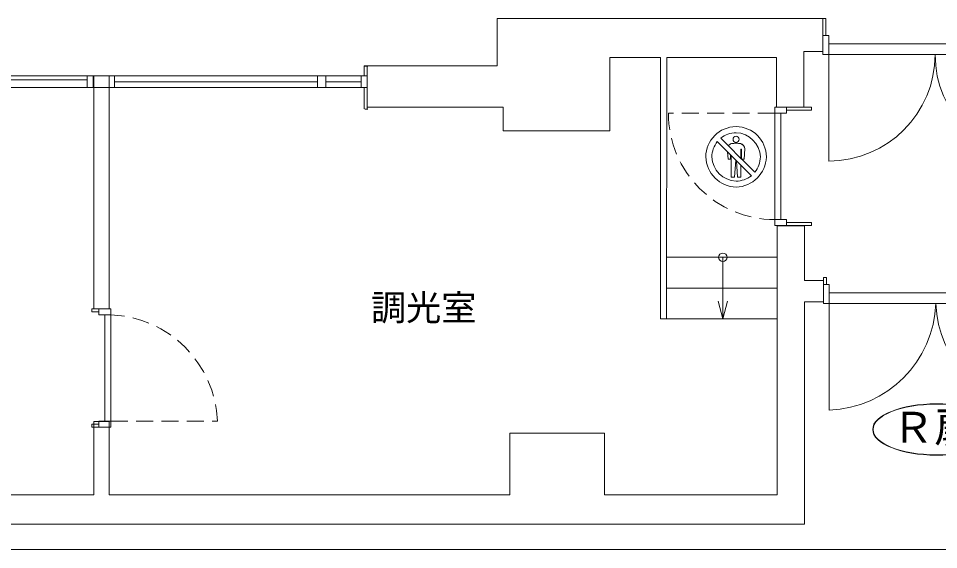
# Model space of a CAD drawing. Units: millimetres on the paper. Extents: x -1 to 279, y -216 to -20.
# Drawn here: x 116.5 to 181.9, y -216.3 to -178.6 of the extents above; entities that cross this region are included whole.
import ezdxf
from ezdxf.enums import TextEntityAlignment as Align

# ---------------------------------------------------------------- set-up
doc = ezdxf.new("R2010")
doc.units = ezdxf.units.MM
doc.linetypes.add('DASHED1', pattern=[1.8, 1.2, -0.6])
for name, color, linetype, lineweight in [('0-F', 7, 'Continuous', 9), ('1-0', 7, 'DASHED1', 9), ('F-F', 7, 'Continuous', 9)]:
    doc.layers.add(name, color=color, linetype=linetype, lineweight=lineweight)
doc.styles.add('HGｺﾞｼｯｸE', font='')
doc.styles.get('HGｺﾞｼｯｸE').set_extended_font_data('HGｺﾞｼｯｸE')

msp = doc.modelspace()

# ---------------------------------------------------------------- linework, layer by layer
at = {"layer": '0-F'}
for p, q in [((173.652, -178.599), (173.862, -178.599)), ((173.652, -179.819), (173.652, -178.599)), ((173.862, -178.599), (173.862, -179.819)), ((173.652, -179.439), (173.652, -180.953)), ((173.652, -181.165), (173.652, -179.819)), ((174.073, -180.407), (174.073, -181.165)), ((189.21, -180.407), (174.073, -180.407)), ((174.073, -181.165), (173.652, -181.165)), ((174.073, -181.165), (174.073, -188.731)), ((141.064, -181.963), (141.275, -181.963)), ((141.064, -182.677), (141.064, -181.963)), ((141.104, -181.987), (141.313, -181.987)), ((141.275, -182.677), (141.275, -181.963)), ((140.855, -182.677), (85.351, -182.677)), ((121.386, -182.957), (107.153, -182.957)), ((121.386, -183.519), (121.386, -182.677)), ((121.806, -183.519), (121.806, -182.677)), ((123.32, -183.519), (123.32, -182.677)), ((137.743, -183.097), (123.32, -183.097)), ((137.743, -182.677), (137.743, -183.519)), ((138.332, -182.677), (138.332, -183.519)), ((138.332, -182.677), (138.332, -183.519)), ((140.855, -183.097), (138.332, -183.097)), ((138.332, -183.097), (138.332, -183.519)), ((140.855, -182.677), (140.855, -183.519)), ((140.855, -182.677), (140.855, -183.519)), ((141.275, -182.677), (140.855, -182.677)), ((140.855, -183.097), (140.855, -183.519)), ((141.275, -183.519), (141.275, -182.677)), ((141.275, -184.485), (141.275, -182.803)), ((140.855, -183.519), (85.351, -183.519)), ((140.855, -183.519), (141.275, -183.519)), ((141.064, -183.519), (141.064, -185.031)), ((141.275, -183.519), (141.275, -185.031)), ((141.313, -185.059), (141.104, -185.059)), ((170.246, -185.327), (170.246, -184.905)), ((170.246, -185.115), (170.246, -184.905)), ((171.087, -184.905), (170.246, -184.905)), ((170.793, -184.905), (172.306, -184.905)), ((171.087, -185.327), (171.087, -184.905)), ((171.087, -184.905), (172.853, -184.905)), ((171.087, -184.905), (171.087, -185.115)), ((172.853, -184.905), (172.853, -185.115)), ((171.087, -185.327), (170.246, -185.327)), ((170.666, -192.895), (170.666, -185.327)), ((171.087, -185.115), (172.853, -185.115)), ((166.403, -187.109), (166.944, -187.651)), ((168.064, -188.605), (168.103, -187.865)), ((171.087, -192.895), (171.087, -193.315)), ((170.246, -193.315), (170.246, -193.105)), ((170.793, -193.315), (172.306, -193.315)), ((171.087, -193.105), (171.087, -193.315)), ((171.087, -193.315), (172.853, -193.315)), ((162.554, -195.573), (170.418, -195.573)), ((166.549, -195.573), (166.549, -199.949)), ((173.697, -197.001), (173.911, -197.001)), ((173.697, -197.509), (173.697, -197.001)), ((173.911, -197.001), (173.911, -197.509)), ((162.553, -197.759), (170.418, -197.759)), ((173.697, -198.853), (173.697, -197.509)), ((174.119, -197.509), (174.119, -198.853)), ((166.549, -199.949), (166.211, -198.688)), ((166.549, -199.949), (166.887, -198.688)), ((121.711, -199.231), (122.216, -199.231)), ((121.711, -199.443), (121.711, -199.231)), ((122.216, -199.443), (121.711, -199.443)), ((123.058, -199.231), (122.216, -199.231)), ((122.216, -199.231), (122.216, -199.655)), ((123.058, -199.655), (123.058, -199.231)), ((174.119, -198.853), (173.697, -198.853)), ((174.119, -198.853), (189.261, -198.853)), ((174.119, -198.853), (174.119, -206.427)), ((122.216, -199.655), (123.058, -199.655)), ((122.216, -199.655), (123.058, -199.655)), ((122.639, -199.655), (122.639, -207.223)), ((123.058, -199.655), (123.058, -207.223)), ((162.552, -199.949), (170.418, -199.949)), ((122.216, -207.223), (123.058, -207.223)), ((123.058, -207.223), (122.216, -207.223)), ((122.216, -207.223), (122.216, -207.643)), ((123.058, -207.643), (123.058, -207.223)), ((121.711, -207.435), (121.711, -207.643)), ((122.216, -207.435), (121.711, -207.435)), ((121.711, -207.643), (122.216, -207.643)), ((122.216, -207.643), (123.058, -207.643))]:
    msp.add_line(p, q, dxfattribs=at)
at = {"layer": '0-F', "linetype": 'DASHED1'}
for p, q in [((170.246, -185.327), (162.678, -185.327)), ((123.058, -207.223), (130.63, -207.223))]:
    msp.add_line(p, q, dxfattribs=at)
at = {"layer": '0-F'}
for points in [[(141.275, -181.963), (150.525, -181.963), (150.525, -178.599), (173.652, -178.599), (173.652, -180.953), (172.306, -180.953), (172.306, -184.905), (170.372, -184.905), (170.372, -181.373), (162.561, -181.373), (162.552, -199.949), (162.132, -199.949), (162.129, -181.373), (158.515, -181.373), (158.515, -186.587), (150.946, -186.587), (150.946, -184.905), (141.275, -184.905)], [(141.275, -184.905), (150.946, -184.905), (150.946, -186.587), (158.515, -186.587), (158.515, -181.373), (162.129, -181.373), (162.132, -199.949), (162.552, -199.949), (162.561, -181.373), (170.372, -181.373), (170.372, -184.905), (172.306, -184.905), (172.306, -180.953), (173.652, -180.953), (173.652, -178.599), (150.525, -178.599), (150.525, -181.963), (141.275, -181.963)], [(121.839, -199.231), (121.839, -185.031), (121.842, -182.669), (122.936, -182.669), (122.936, -185.031), (122.936, -199.231)], [(121.842, -182.669), (121.839, -185.031), (121.839, -199.231), (122.936, -199.231), (122.936, -185.031), (122.936, -182.669)], [(167.095, -188.605), (167.095, -188.289), (166.894, -188.087), (166.922, -188.605)], [(167.836, -187.897), (167.836, -188.542), (167.889, -188.596), (167.889, -187.897)], [(167.385, -189.871), (167.47, -188.663), (167.149, -188.342), (167.149, -189.871)], [(167.6, -189.871), (167.836, -189.871), (167.836, -189.029), (167.519, -188.712)], [(167.898, -188.605), (167.889, -188.596), (167.889, -188.605)]]:
    msp.add_lwpolyline(points, close=True, dxfattribs=at)
for points in [[(173.862, -179.819), (173.652, -179.819), (174.073, -179.819)], [(174.073, -179.819), (174.073, -181.165), (189.21, -181.165)], [(171.087, -192.895), (170.246, -192.895), (170.246, -185.327)], [(167.6, -189.871), (167.519, -188.712), (167.47, -188.663), (167.385, -189.871), (167.149, -189.871), (167.149, -188.342), (167.095, -188.289), (167.095, -188.605), (166.922, -188.605), (166.894, -188.087), (166.16, -187.354)], [(166.944, -187.651), (167.836, -188.542), (167.836, -187.897), (167.889, -187.897), (167.889, -188.596), (167.898, -188.605), (168.064, -188.605)], [(167.17, -187.498), (167.492, -187.468), (167.814, -187.498)], [(168.103, -187.865), (168.064, -188.605), (167.898, -188.605), (168.826, -189.532)], [(168.581, -189.775), (167.836, -189.029), (167.836, -189.871), (167.6, -189.871)], [(170.246, -192.895), (170.246, -193.315), (171.087, -193.315)], [(76.251, -212.441), (121.839, -212.441), (121.839, -212.457), (121.839, -207.243), (122.936, -207.243), (122.936, -212.457), (122.936, -212.441), (151.405, -212.441), (151.405, -208.065), (158.138, -208.065), (158.138, -212.441), (170.418, -212.441), (170.418, -193.347), (172.353, -193.347), (172.353, -197.215), (173.697, -197.215), (173.697, -198.727), (172.353, -198.727), (172.353, -214.543), (39.615, -214.543)], [(76.251, -212.441), (121.839, -212.441), (121.839, -212.457), (121.839, -207.243), (122.936, -207.243), (122.936, -212.457), (122.936, -212.441), (151.405, -212.441), (151.405, -208.065), (158.138, -208.065), (158.138, -212.441), (170.418, -212.441), (170.418, -193.347), (172.353, -193.347), (172.353, -197.215), (173.697, -197.215), (173.697, -198.727), (172.353, -198.727), (172.353, -214.543), (39.615, -214.543)], [(171.087, -193.105), (172.853, -193.105), (172.853, -193.315)], [(173.911, -197.509), (173.697, -197.509), (174.119, -197.509)], [(189.261, -198.097), (174.119, -198.097), (174.119, -198.853)]]:
    msp.add_lwpolyline(points, dxfattribs=at)
msp.add_circle((166.549, -195.573), 0.3, dxfattribs=at)
for centre, radius, start, end in [((174.074, -181.164), 7.567, 269.993, 359.99034), ((189.209, -181.164), 7.568, 180.01268, 270.01003), ((167.493, -188.442), 2.152, 90.01331, 180.01066), ((167.492, -188.442), 2.152, 359.99201, 89.98935), ((167.501, -188.456), 1.738, 90.17441, 129.18968), ((167.501, -187.197), 0.223, 92.11392, 177.99278), ((167.484, -187.197), 0.223, 2.08013, 87.83987), ((167.43, -188.504), 1.788, 2.10521, 87.88481), ((167.508, -188.444), 1.734, 141.02952, 179.82214), ((167.237, -187.84), 0.348, 100.99187, 147.15639), ((167.242, -187.848), 0.357, 101.59754, 146.55072), ((167.497, -189.256), 1.788, 90.13694, 100.51185), ((167.501, -187.181), 0.223, 182.037, 267.85631), ((167.484, -187.18), 0.224, 272.21971, 357.86029), ((167.491, -189.229), 1.761, 79.40975, 89.94475), ((167.738, -187.855), 0.366, 358.52106, 77.87884), ((167.738, -187.855), 0.365, 358.49065, 77.90925), ((167.575, -188.36), 2.235, 182.11153, 267.89113), ((167.562, -188.373), 1.788, 182.09195, 267.89141), ((167.412, -188.362), 2.233, 272.0665, 357.92551), ((167.477, -188.433), 1.74, 320.83092, 359.80167), ((167.492, -188.43), 1.73, 270.13936, 309.02105), ((173.827, -198.566), 7.867, 272.12685, 357.90645), ((189.553, -198.563), 7.87, 182.11408, 267.87382)]:
    msp.add_arc(centre, radius, start, end, dxfattribs=at)
at = {"layer": '0-F', "linetype": 'DASHED1'}
for centre, radius, start, end in [((170.246, -185.327), 7.568, 180.00208, 269.99943), ((122.77, -207.515), 7.865, 2.12685, 87.90645)]:
    msp.add_arc(centre, radius, start, end, dxfattribs=at)
at = {"layer": '1-0', "linetype": 'Continuous'}
for major_axis, ratio in [((4.524, 0), 0.403183), ((4.512, 0), 0.401596), ((4.5, 0), 0.4)]:
    msp.add_ellipse((181.726, -207.806), major_axis=major_axis, ratio=ratio, dxfattribs=at)
at = {"layer": 'F-F'}
msp.add_line((-0.619, -216.339), (279.381, -216.339), dxfattribs=at)

# ---------------------------------------------------------------- texts
at = {"layer": '1-0', "style": 'HGｺﾞｼｯｸE'}
for s, height, p in [('調光室', 1.833, (141.544, -200.611)), ('Ｒ扉', 2.199, (178.577, -209.41))]:
    msp.add_text(s, height=height, dxfattribs=at).set_placement(p, align=Align.BOTTOM_LEFT)

doc.saveas('drawing.dxf')
